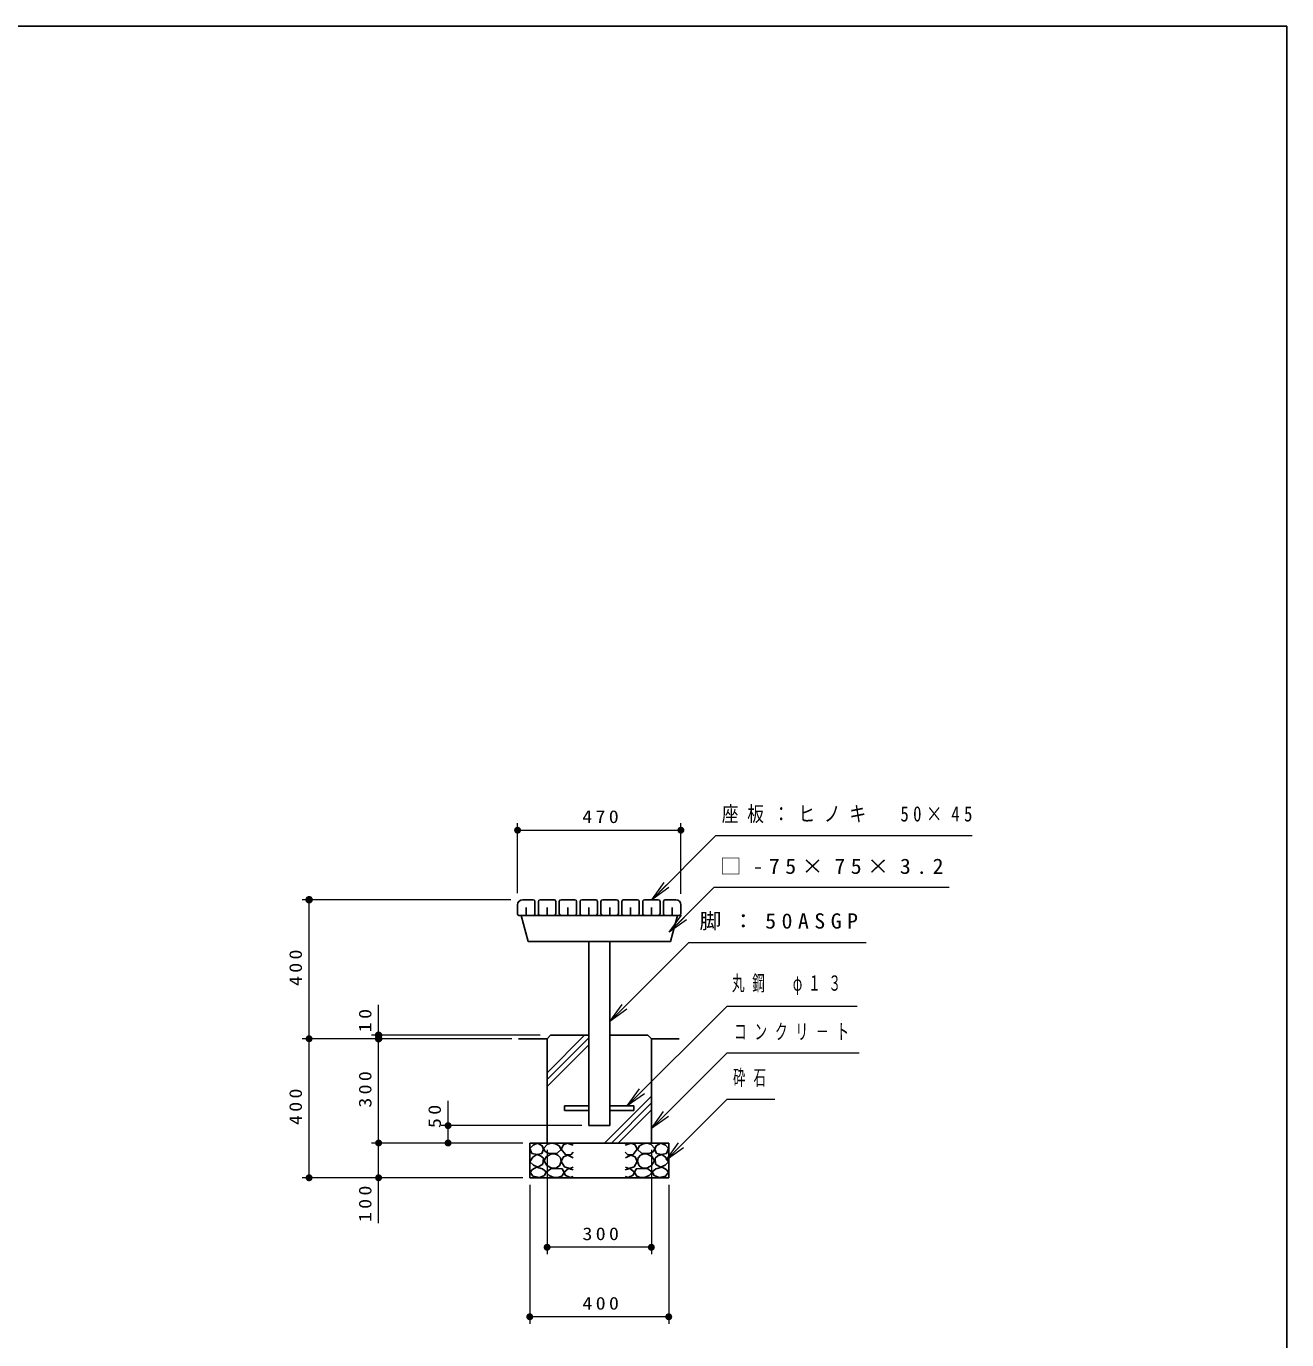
# Model space of a CAD drawing. Units: millimetres on the paper, scale 1:20. Extents: x -365 to 12, y -47 to 257.
# Drawn here: x -181.4 to 0, y 68.1 to 257 of the extents above; entities that cross this region are included whole.
import ezdxf

# ---------------------------------------------------------------- set-up
doc = ezdxf.new("R2010")
doc.units = ezdxf.units.MM
doc.layers.add('LY_1', color=3, linetype='Continuous', lineweight=25)
doc.layers.add('LY_2', color=7, linetype='Continuous', lineweight=13)
doc.styles.add('ＭＳ ゴシック', font='')
doc.styles.get('ＭＳ ゴシック').set_extended_font_data('MS Gothic')

# ---------------------------------------------------------------- blocks, each defined once
blk = doc.blocks.new('filled_dot')
at = {"color": 0, "linetype": 'Continuous', "lineweight": -2, "const_width": 1.25}
blk.add_lwpolyline([(-0.625, 0, 1), (0.625, 0, 1)], format="xyb", close=True, dxfattribs=at)

msp = doc.modelspace()

# ---------------------------------------------------------------- linework, layer by layer
at = {"layer": 'LY_1', "color": 7, "lineweight": 13}
for p, q in [((-110.677, 132.313), (-110.677, 142.353)), ((-87.177, 132.208), (-87.177, 142.353)), ((-110.677, 141.353), (-87.177, 141.353)), ((-91.368, 131.353), (-89.6, 133.828)), ((-91.368, 131.353), (-89.246, 133.474)), ((-88.893, 133.121), (-91.368, 131.353)), ((-111.65, 131.353), (-141.677, 131.353)), ((-140.677, 111.353), (-140.677, 131.353)), ((-88.843, 126.671), (-87.076, 129.146)), ((-88.843, 126.671), (-86.722, 128.792)), ((-86.368, 128.439), (-88.843, 126.671)), ((-130.677, 111.353), (-130.677, 116.209)), ((-97.414, 113.818), (-95.646, 116.292)), ((-97.414, 113.818), (-95.293, 115.939)), ((-94.939, 115.585), (-97.414, 113.818)), ((-107.427, 111.853), (-131.677, 111.853)), ((-106.427, 106.471), (-101.045, 111.853)), ((-111.527, 111.353), (-141.677, 111.353)), ((-140.677, 91.353), (-140.677, 111.353)), ((-130.677, 96.353), (-130.677, 111.353)), ((-106.427, 105.482), (-100.439, 111.469)), ((-106.427, 104.492), (-100.439, 110.479)), ((-94.913, 101.678), (-93.145, 104.153)), ((-120.677, 96.353), (-120.677, 102.416)), ((-98.174, 96.353), (-91.427, 103.101)), ((-97.184, 96.353), (-91.427, 102.111)), ((-94.913, 101.678), (-92.791, 103.799)), ((-92.438, 103.446), (-94.913, 101.678)), ((-96.194, 96.353), (-91.427, 101.121)), ((-91.427, 98.416), (-89.659, 100.89)), ((-91.427, 98.416), (-89.305, 100.537)), ((-88.952, 100.183), (-91.427, 98.416)), ((-101.439, 98.853), (-121.677, 98.853)), ((-89.29, 93.893), (-87.522, 96.367)), ((-109.927, 96.353), (-131.677, 96.353)), ((-130.677, 84.834), (-130.677, 96.353)), ((-106.427, 95.353), (-106.427, 80.353)), ((-91.427, 95.353), (-91.427, 80.353)), ((-89.29, 93.893), (-87.168, 96.014)), ((-86.815, 95.66), (-89.29, 93.893)), ((-109.927, 91.353), (-141.677, 91.353)), ((-108.927, 90.353), (-108.927, 70.353)), ((-88.927, 90.353), (-88.927, 70.353)), ((-91.427, 81.353), (-106.427, 81.353)), ((-88.927, 71.353), (-108.927, 71.353))]:
    msp.add_line(p, q, dxfattribs=at)
at = {"layer": 'LY_1'}
for p, q in [((-110.677, 130.603), (-110.677, 129.253)), ((-109.927, 131.353), (-108.427, 131.353)), ((-108.177, 131.103), (-108.177, 129.253)), ((-107.677, 131.103), (-107.677, 129.353)), ((-107.427, 131.353), (-105.427, 131.353)), ((-105.177, 131.103), (-105.177, 129.353)), ((-104.677, 131.103), (-104.677, 129.353)), ((-104.427, 131.353), (-102.427, 131.353)), ((-102.177, 131.103), (-102.177, 129.353)), ((-101.677, 131.103), (-101.677, 129.353)), ((-101.427, 131.353), (-99.427, 131.353)), ((-99.177, 131.103), (-99.177, 129.353)), ((-98.677, 131.103), (-98.677, 129.353)), ((-98.427, 131.353), (-96.427, 131.353)), ((-96.177, 131.103), (-96.177, 129.353)), ((-95.677, 131.103), (-95.677, 129.353)), ((-95.427, 131.353), (-93.427, 131.353)), ((-93.177, 131.103), (-93.177, 129.353)), ((-92.677, 131.103), (-92.677, 129.353)), ((-92.427, 131.353), (-90.427, 131.353)), ((-90.177, 131.103), (-90.177, 129.353)), ((-89.677, 131.103), (-89.677, 129.353)), ((-89.427, 131.353), (-87.927, 131.353)), ((-87.177, 130.603), (-87.177, 129.353)), ((-110.527, 129.103), (-87.427, 129.103)), ((-109.172, 125.353), (-110.177, 129.103)), ((-109.427, 130.228), (-109.427, 129.103)), ((-106.427, 130.228), (-106.427, 129.103)), ((-103.427, 130.228), (-103.427, 129.103)), ((-100.427, 130.228), (-100.427, 129.103)), ((-97.427, 130.228), (-97.427, 129.103)), ((-94.427, 130.228), (-94.427, 129.103)), ((-91.427, 130.228), (-91.427, 129.103)), ((-88.681, 125.353), (-87.677, 129.103)), ((-88.427, 130.228), (-88.427, 129.103)), ((-109.172, 125.353), (-88.681, 125.353)), ((-100.439, 125.353), (-100.439, 98.853)), ((-97.414, 125.353), (-97.414, 98.853)), ((-106.427, 111.353), (-105.927, 111.853)), ((-105.927, 111.853), (-100.439, 111.853)), ((-97.414, 111.853), (-91.927, 111.853)), ((-91.927, 111.853), (-91.427, 111.353)), ((-110.527, 111.353), (-106.427, 111.353)), ((-106.427, 111.353), (-106.427, 96.353)), ((-91.427, 111.353), (-87.427, 111.353)), ((-91.427, 111.353), (-91.427, 96.353)), ((-103.927, 101.678), (-103.927, 101.028)), ((-103.927, 101.678), (-100.439, 101.678)), ((-103.927, 101.028), (-100.439, 101.028)), ((-97.414, 101.678), (-93.927, 101.678)), ((-97.414, 101.028), (-93.927, 101.028)), ((-93.927, 101.678), (-93.927, 101.028)), ((-100.439, 98.853), (-97.414, 98.853)), ((-108.927, 96.353), (-88.927, 96.353)), ((-108.927, 96.353), (-108.927, 91.353)), ((-88.927, 96.353), (-88.927, 91.353)), ((-108.927, 91.353), (-88.927, 91.353))]:
    msp.add_line(p, q, dxfattribs=at)
at = {"layer": 'LY_1', "color": 7, "lineweight": 13}
for points in [[(-91.368, 131.353), (-82.138, 140.583), (-45.288, 140.583)], [(-88.843, 126.671), (-82.376, 133.138), (-48.598, 133.138)], [(-97.414, 113.818), (-86.058, 125.173), (-60.497, 125.173)], [(-94.913, 101.678), (-80.533, 116.058), (-61.82, 116.058)], [(-91.427, 98.416), (-80.533, 109.309), (-61.534, 109.309)], [(-89.29, 93.893), (-80.533, 102.649), (-73.677, 102.649)]]:
    msp.add_lwpolyline(points, dxfattribs=at)
at = {"layer": 'LY_1'}
for points in [[(-107.804, 96.323), (-108.438, 96.022), (-108.913, 95.547), (-108.612, 94.85), (-107.883, 94.707), (-107.186, 94.866), (-106.933, 95.452), (-107.123, 95.959)], [(-107.931, 94.676), (-108.469, 94.327), (-108.913, 93.646), (-108.406, 93.186), (-107.741, 92.87), (-107.044, 93.313), (-106.964, 94.153), (-107.372, 94.515)], [(-105.833, 96.328), (-106.36, 96.193), (-106.941, 95.557), (-106.711, 95.138), (-106.254, 94.901), (-105.738, 94.828), (-104.995, 94.895), (-104.427, 95.436), (-104.711, 95.936), (-105.245, 96.246)], [(-106.468, 93.111), (-105.847, 92.766), (-105.171, 92.719), (-104.657, 93.081), (-104.414, 93.679), (-104.526, 94.216), (-104.873, 94.625), (-105.339, 94.789), (-105.873, 94.733), (-106.563, 94.364), (-106.86, 93.787)], [(-91.385, 93.111), (-92.007, 92.766), (-92.682, 92.719), (-93.196, 93.081), (-93.439, 93.679), (-93.328, 94.216), (-92.98, 94.625), (-92.514, 94.789), (-91.98, 94.733), (-91.29, 94.364), (-90.993, 93.787)], [(-92.02, 96.328), (-91.493, 96.193), (-90.912, 95.557), (-91.142, 95.138), (-91.599, 94.901), (-92.115, 94.828), (-92.858, 94.895), (-93.426, 95.436), (-93.142, 95.936), (-92.609, 96.246)], [(-90.049, 96.323), (-89.415, 96.022), (-88.94, 95.547), (-89.241, 94.85), (-89.97, 94.707), (-90.667, 94.866), (-90.92, 95.452), (-90.73, 95.959)], [(-89.922, 94.676), (-89.384, 94.327), (-88.94, 93.646), (-89.447, 93.186), (-90.112, 92.87), (-90.809, 93.313), (-90.889, 94.153), (-90.481, 94.515)], [(-107.972, 92.879), (-108.541, 92.56), (-108.878, 92.137), (-108.475, 91.571), (-107.532, 91.368), (-106.816, 91.687), (-106.543, 92.192), (-107.082, 92.648)], [(-105.117, 92.672), (-105.9, 92.631), (-106.563, 92.158), (-106.13, 91.699), (-105.441, 91.388), (-104.876, 91.38), (-104.333, 91.604), (-103.995, 92.131), (-104.252, 92.618)], [(-92.737, 92.672), (-91.953, 92.631), (-91.29, 92.158), (-91.723, 91.699), (-92.412, 91.388), (-92.977, 91.38), (-93.52, 91.604), (-93.858, 92.131), (-93.601, 92.618)], [(-89.881, 92.879), (-89.313, 92.56), (-88.975, 92.137), (-89.378, 91.571), (-90.321, 91.368), (-91.037, 91.687), (-91.31, 92.192), (-90.771, 92.648)]]:
    msp.add_lwpolyline(points, close=True, dxfattribs=at)
for points in [[(-102.677, 96.018), (-103.532, 96.335), (-104.071, 96.066), (-104.387, 95.464), (-103.801, 94.703), (-103.025, 94.64), (-102.677, 95.036)], [(-102.692, 94.212), (-103.453, 94.608), (-104.086, 94.355), (-104.387, 93.705), (-103.944, 92.929), (-103.183, 92.691), (-102.692, 92.897)], [(-95.177, 96.018), (-94.321, 96.335), (-93.782, 96.066), (-93.466, 95.464), (-94.052, 94.703), (-94.828, 94.64), (-95.177, 95.036)], [(-95.161, 94.212), (-94.4, 94.608), (-93.767, 94.355), (-93.466, 93.705), (-93.909, 92.929), (-94.67, 92.691), (-95.161, 92.897)], [(-102.677, 92.485), (-103.342, 92.691), (-103.991, 92.137), (-103.817, 91.741), (-103.088, 91.376), (-102.677, 91.535)], [(-95.177, 92.485), (-94.511, 92.691), (-93.862, 92.137), (-94.036, 91.741), (-94.765, 91.376), (-95.177, 91.535)]]:
    msp.add_lwpolyline(points, dxfattribs=at)
for centre, radius, start, end in [((-109.927, 130.603), 0.75, 89.99998, 179.99996), ((-108.427, 131.103), 0.25, 0, 89.99998), ((-107.427, 131.103), 0.25, 89.99998, 179.99996), ((-105.427, 131.103), 0.25, 0, 89.99998), ((-104.427, 131.103), 0.25, 89.99998, 179.99996), ((-102.427, 131.103), 0.25, 0, 89.99998), ((-101.427, 131.103), 0.25, 89.99998, 179.99996), ((-99.427, 131.103), 0.25, 0, 89.99998), ((-98.427, 131.103), 0.25, 89.99998, 179.99996), ((-96.427, 131.103), 0.25, 0, 89.99998), ((-95.427, 131.103), 0.25, 89.99998, 179.99996), ((-93.427, 131.103), 0.25, 0, 89.99998), ((-92.427, 131.103), 0.25, 89.99998, 179.99996), ((-90.427, 131.103), 0.25, 0, 89.99998), ((-89.427, 131.103), 0.25, 89.99998, 179.99996), ((-87.927, 130.603), 0.75, 0, 89.99998), ((-110.527, 129.253), 0.15, 179.99998, 270.00002), ((-108.327, 129.253), 0.15, 270.00002, 0), ((-107.427, 129.353), 0.25, 179.99998, 270.00002), ((-105.427, 129.353), 0.25, 270.00002, 0), ((-104.427, 129.353), 0.25, 179.99998, 270.00002), ((-102.427, 129.353), 0.25, 270.00002, 0), ((-101.427, 129.353), 0.25, 179.99998, 270.00002), ((-99.427, 129.353), 0.25, 270.00002, 0), ((-98.427, 129.353), 0.25, 179.99998, 270.00002), ((-96.427, 129.353), 0.25, 270.00002, 0), ((-95.427, 129.353), 0.25, 179.99998, 270.00002), ((-93.427, 129.353), 0.25, 270.00002, 0), ((-92.427, 129.353), 0.25, 179.99998, 270.00002), ((-90.427, 129.353), 0.25, 270.00002, 0), ((-89.427, 129.353), 0.25, 179.99998, 270.00002), ((-87.427, 129.353), 0.25, 270.00002, 0)]:
    msp.add_arc(centre, radius, start, end, dxfattribs=at)
at = {"layer": 'LY_2', "color": 20, "lineweight": 25}
for p, q in [((0, 257), (-365, 257)), ((0, 0), (0, 257))]:
    msp.add_line(p, q, dxfattribs=at)

# ---------------------------------------------------------------- block references
at = {"layer": 'LY_1', "color": 7, "lineweight": 13, "xscale": 0.4, "yscale": 0.4}
for p in [(-110.677, 141.353), (-106.427, 81.353), (-108.927, 71.353)]:
    msp.add_blockref('filled_dot', p, dxfattribs=at)
at = {"layer": 'LY_1', "color": 7, "lineweight": 13}
for p, xscale, yscale, rotation in [((-87.177, 141.353), 0.4, 0.4, 180), ((-140.677, 131.353), 0.431, 0.431, 270), ((-140.677, 111.353), 0.4, 0.4, 270), ((-130.677, 111.853), 0.431, 0.431, 270), ((-130.677, 111.353), 0.431, 0.431, 270), ((-120.677, 98.853), 0.4, 0.4, 270), ((-130.677, 96.353), 0.4, 0.4, 270), ((-120.677, 96.353), 0.4, 0.4, 90), ((-140.677, 91.353), 0.4, 0.4, 90), ((-130.677, 91.353), 0.4, 0.4, 90), ((-91.427, 81.353), 0.4, 0.4, 180), ((-88.927, 71.353), 0.4, 0.4, 180)]:
    msp.add_blockref('filled_dot', p, dxfattribs=dict(at, xscale=xscale, yscale=yscale, rotation=rotation))

# ---------------------------------------------------------------- texts
at = {"layer": 'LY_1', "color": 7, "style": 'ＭＳ ゴシック'}
for s, insert, char_height, attachment_point in [('\\T1.33;\\W1.15;470', (-98.511, 142.353), 1.833, 8), ('\\T1.53;\\W0.8;座板：ヒノキ\u300050×45', (-81.288, 143.583), 2.199, 4), ('\\T1.5;\\W1.05;□-75×75×3.2', (-81.598, 136.138), 2.199, 4), ('\\T1.5;\\W1.05;脚：50ASGP', (-84.497, 128.173), 2.199, 4), ('\\T1.62;\\W0.6;丸鋼\u3000φ１３', (-79.82, 119.058), 2.199, 4), ('\\T1.64;\\W0.6;コンクリ－ト', (-79.534, 112.309), 2.199, 4), ('\\T1.64;\\W0.6;砕石', (-79.677, 105.649), 2.199, 4), ('\\T1.33;\\W1.15;300', (-98.485, 82.353), 1.833, 8), ('\\T1.33;\\W1.15;400', (-98.485, 72.353), 1.833, 8)]:
    msp.add_mtext(s, dxfattribs=dict(at, insert=insert, char_height=char_height, attachment_point=attachment_point))
at = {"layer": 'LY_1', "color": 7, "char_height": 1.833, "attachment_point": 8, "rotation": 90, "style": 'ＭＳ ゴシック'}
for s, insert in [('\\T1.33;\\W1.15;400', (-141.677, 121.794)), ('\\T1.34;\\W1.15;10', (-131.677, 114.209)), ('\\T1.33;\\W1.15;300', (-131.677, 104.294)), ('\\T1.33;\\W1.15;400', (-141.677, 101.794)), ('\\T1.34;\\W1.15;50', (-121.677, 100.416)), ('\\T1.33;\\W1.15;100', (-131.677, 87.834))]:
    msp.add_mtext(s, dxfattribs=dict(at, insert=insert))

doc.saveas('drawing.dxf')
